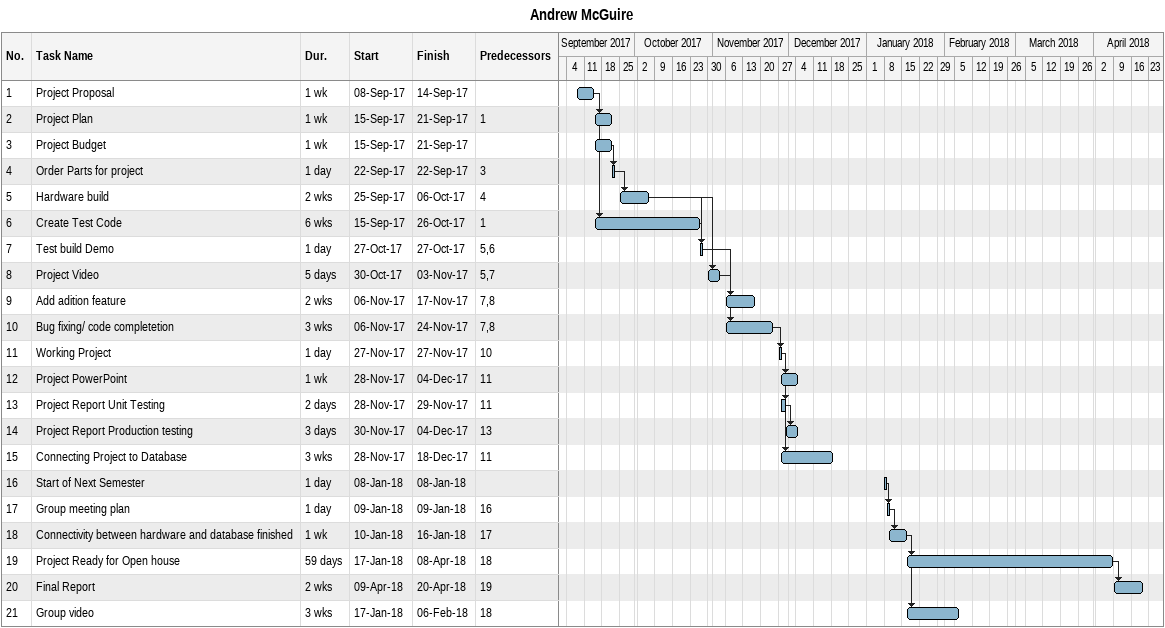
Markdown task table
Andrew McGuire

| ID | Task | Duration | Start | Finish | Predecessors |
|---|---|---|---|---|---|
| 1 | Project Proposal | 1w | 2017-09-08 | 2017-09-14 |  |
| 2 | Project Plan | 1w | 2017-09-15 | 2017-09-21 | 1 |
| 3 | Project Budget | 1w | 2017-09-15 | 2017-09-21 |  |
| 4 | Order Parts for project | 1d | 2017-09-22 | 2017-09-22 | 3 |
| 5 | Hardware build | 2w | 2017-09-25 | 2017-10-06 | 4 |
| 6 | Create Test Code | 6w | 2017-09-15 | 2017-10-26 | 1 |
| 7 | Test build Demo | 1d | 2017-10-27 | 2017-10-27 | 5, 6 |
| 8 | Project Video | 5d | 2017-10-30 | 2017-11-03 | 5, 7 |
| 9 | Add adition feature | 2w | 2017-11-06 | 2017-11-17 | 7, 8 |
| 10 | Bug fixing/ code completetion | 3w | 2017-11-06 | 2017-11-24 | 7, 8 |
| 11 | Working Project | 1d | 2017-11-27 | 2017-11-27 | 10 |
| 12 | Project PowerPoint | 1w | 2017-11-28 | 2017-12-04 | 11 |
| 13 | Project Report Unit Testing | 2d | 2017-11-28 | 2017-11-29 | 11 |
| 14 | Project Report Production testing | 3d | 2017-11-30 | 2017-12-04 | 13 |
| 15 | Connecting Project to Database | 3w | 2017-11-28 | 2017-12-18 | 11 |
| 16 | Start of Next Semester | 1d | 2018-01-08 | 2018-01-08 |  |
| 17 | Group meeting plan | 1d | 2018-01-09 | 2018-01-09 | 16 |
| 18 | Connectivity between hardware and database finished | 1w | 2018-01-10 | 2018-01-16 | 17 |
| 19 | Project Ready for Open house | 59d | 2018-01-17 | 2018-04-08 | 18 |
| 20 | Final Report | 2w | 2018-04-09 | 2018-04-20 | 19 |
| 21 | Group video | 3w | 2018-01-17 | 2018-02-06 | 18 |
